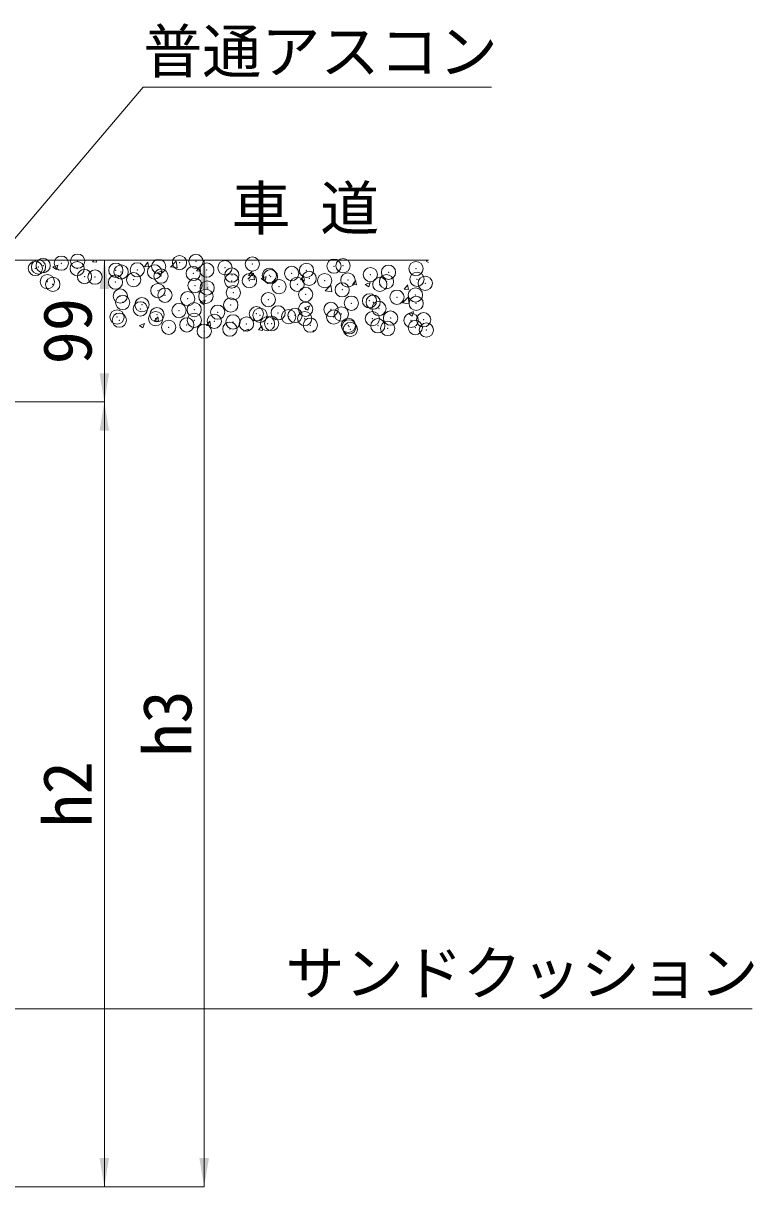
# Model space of a CAD drawing. Units: millimetres at full size, sheet at 1:20; details may follow other scales. Extents: x 62447 to 85128, y -7246 to 532.
# Drawn here: x 74880 to 75392, y -3560 to -2744 of the extents above; entities that cross this region are included whole.
import ezdxf
from ezdxf.enums import TextEntityAlignment as Align

# ---------------------------------------------------------------- set-up
doc = ezdxf.new("R2010")
doc.units = ezdxf.units.MM
doc.header["$LTSCALE"] = 20
doc.header["$PDMODE"] = 32
doc.header["$PDSIZE"] = 10
for name, color, linetype, lineweight in [('ハッチング', 7, 'Continuous', 5), ('基礎', 3, 'Continuous', 13), ('寸法線', 7, 'Continuous', 9), ('引出線', 4, 'Continuous', 9)]:
    doc.layers.add(name, color=color, linetype=linetype, lineweight=lineweight)
doc.layers.add('文字', color=7, linetype='Continuous')
doc.styles.add('ＭＳ ゴシック', font='')
doc.styles.get('ＭＳ ゴシック').set_extended_font_data('MS Gothic')

# ---------------------------------------------------------------- blocks, each defined once
blk = doc.blocks.new('filled_arrow')
at = {"color": 0, "linetype": 'Continuous', "lineweight": -2}
blk.add_solid([(7.5, 1.25), (0, 0), (7.5, -1.25)], dxfattribs=at)

msp = doc.modelspace()

# ---------------------------------------------------------------- linework, layer by layer
at = {"layer": 'ハッチング'}
for p, q in [((74928.42, -2911.51), (74929.31, -2910.46)), ((74931.28, -2911.81), (74931.03, -2910.46)), ((74983.22, -2915.15), (74987.18, -2911.03)), ((74987.7, -2915.85), (74987.14, -2911.03)), ((75162.35, -2910.99), (75163.93, -2912.05)), ((75162.36, -2910.97), (75163.68, -2910.46)), ((74900.65, -2915.17), (74903.18, -2916.87)), ((74900.66, -2915.14), (74904.22, -2913.78)), ((74903.17, -2916.87), (74904.2, -2913.8)), ((74928.42, -2911.51), (74931.46, -2911.78)), ((74964.86, -2914.7), (74967.31, -2911.78)), ((74964.86, -2914.7), (74967.9, -2914.97)), ((74967.72, -2915), (74967.13, -2911.82)), ((74973.67, -2919.21), (74977.22, -2917.85)), ((74976.18, -2920.94), (74977.21, -2917.87)), ((74983.19, -2915.08), (74987.71, -2915.78)), ((75001.3, -2917.89), (75003.75, -2914.97)), ((75001.3, -2917.89), (75004.33, -2918.15)), ((75004.15, -2918.19), (75003.56, -2915)), ((75037.74, -2921.07), (75040.18, -2918.15)), ((75040.59, -2921.38), (75040, -2918.19)), ((74973.66, -2919.24), (74976.18, -2920.94)), ((75037.41, -2923.49), (75041.92, -2924.19)), ((75037.44, -2923.56), (75041.39, -2919.43)), ((75037.73, -2921.08), (75040.77, -2921.34)), ((75041.91, -2924.26), (75041.35, -2919.44)), ((75046.66, -2923.31), (75049.19, -2925.01)), ((75046.67, -2923.28), (75050.23, -2921.92)), ((75049.19, -2925.01), (75050.22, -2921.94)), ((75074.17, -2924.26), (75076.62, -2921.34)), ((75074.17, -2924.26), (75077.21, -2924.53)), ((75077.03, -2924.56), (75076.44, -2921.38)), ((75110.61, -2927.45), (75113.06, -2924.53)), ((75113.46, -2927.75), (75112.88, -2924.57)), ((75119.68, -2927.35), (75123.24, -2925.98)), ((75122.19, -2929.08), (75123.22, -2926.01)), ((75091.62, -2931.9), (75096.14, -2932.6)), ((75091.65, -2931.97), (75095.61, -2927.84)), ((75096.13, -2932.67), (75095.57, -2927.85)), ((75110.61, -2927.45), (75113.65, -2927.72)), ((75119.67, -2927.37), (75122.19, -2929.08)), ((75147.05, -2930.64), (75149.49, -2927.72)), ((75147.05, -2930.64), (75150.08, -2930.91)), ((75149.9, -2930.94), (75149.31, -2927.75)), ((75003.98, -2939.69), (75006.51, -2941.39)), ((75003.99, -2939.67), (75007.55, -2938.3)), ((75006.5, -2941.39), (75007.53, -2938.32)), ((75077, -2943.73), (75080.55, -2942.37)), ((75079.51, -2945.46), (75080.54, -2942.39)), ((75145.84, -2940.31), (75150.36, -2941.01)), ((75145.87, -2940.37), (75149.83, -2936.25)), ((75150.35, -2941.08), (75149.78, -2936.26)), ((74971.91, -2952.91), (74974.36, -2949.99)), ((74974.76, -2953.21), (74974.18, -2950.03)), ((75076.98, -2943.76), (75079.51, -2945.46)), ((75149.99, -2947.83), (75152.52, -2949.53)), ((75150, -2947.8), (75153.56, -2946.44)), ((75152.52, -2949.53), (75153.55, -2946.46)), ((74961.3, -2956.07), (74963.82, -2957.78)), ((74961.31, -2956.05), (74964.86, -2954.69)), ((74963.82, -2957.78), (74964.85, -2954.71)), ((74971.91, -2952.91), (74974.95, -2953.18)), ((75008.35, -2956.1), (75010.8, -2953.18)), ((75008.35, -2956.1), (75011.38, -2956.37)), ((75011.2, -2956.4), (75010.61, -2953.21)), ((75034.31, -2960.12), (75037.87, -2958.75)), ((75037.29, -2960.46), (75037.86, -2958.78)), ((75044.78, -2959.28), (75047.23, -2956.37)), ((75044.78, -2959.29), (75047.82, -2959.55)), ((75047.64, -2959.59), (75047.05, -2956.4)), ((75082.91, -2960.46), (75083.67, -2959.55)), ((75083.65, -2960.46), (75083.49, -2959.59)), ((75034.3, -2960.14), (75034.77, -2960.46))]:
    msp.add_line(p, q, dxfattribs=at)
for p in [(74890.53, -2915.12), (74893.84, -2914.14), (74906.56, -2912.47), (74918.01, -2911.07), (74974.86, -2914.79), (74989.43, -2912.05), (75000.95, -2911.21), (75021.28, -2915.64), (75040.52, -2913.11), (75097.71, -2914.58), (75104.11, -2914.24), (74888.38, -2916.16), (74917.65, -2916.27), (74922.82, -2921.85), (74930.18, -2922.23), (74944.77, -2917.41), (74948.48, -2918.6), (74957.24, -2924.07), (74959.81, -2917.14), (74971.89, -2918.56), (74976.48, -2921.54), (74999, -2919.7), (75008.56, -2917.32), (75026.12, -2920.85), (75052.37, -2921.07), (75053.24, -2922), (75068.09, -2919.66), (75078.45, -2917.49), (75080.36, -2923.14), (75123.27, -2920.49), (75135.99, -2918.82), (75155.23, -2916.28), (75155.96, -2923.76), (74896.74, -2925.43), (74900.56, -2927.31), (74944.52, -2925.75), (74974.25, -2931.7), (75000.33, -2928.13), (75008.83, -2929.83), (75025.99, -2924.87), (75038.46, -2924.75), (75059.23, -2928.92), (75071.95, -2927.25), (75091.19, -2924.71), (75103.5, -2931.15), (75107.48, -2924.29), (75129.88, -2927.34), (75134.59, -2925.43), (75161.71, -2926.58), (74947.86, -2935.51), (74949.58, -2940), (74979.21, -2934.92), (74995.2, -2937.35), (75007.91, -2935.68), (75027.15, -2933.14), (75051.75, -2937.98), (75077.84, -2934.4), (75122.63, -2938.85), (75125.24, -2939.8), (75141.87, -2936.32), (75154.87, -2934.72), (74961.99, -2944.52), (74963.11, -2941.58), (74973.63, -2948.61), (74989.11, -2945.66), (74999.71, -2945.04), (75016.23, -2946.81), (75025.37, -2941.78), (75043.35, -2947.95), (75058.59, -2947.28), (75077.83, -2944.75), (75095.61, -2944.89), (75102.88, -2948.06), (75109.91, -2940.53), (75129.26, -2944.25), (75155.35, -2940.67), (74945.59, -2950.2), (74947.24, -2952.42), (74972.7, -2951.34), (74994.55, -2955.71), (74999.82, -2952.49), (75013.79, -2953.18), (75026.94, -2953.63), (75036.36, -2955.06), (75045.87, -2948.96), (75051.14, -2954.89), (75054.06, -2954.78), (75065.99, -2949.97), (75070.47, -2949.1), (75077.22, -2951.31), (75081.18, -2955.92), (75097.58, -2950.25), (75107.79, -2956.04), (75124.7, -2951.39), (75128.5, -2956.35), (75137.41, -2950.96), (75151.82, -2952.54), (75160.59, -2952.13), (74981.83, -2957.39), (75006.74, -2960.14), (75024.75, -2958.7), (75108.29, -2957.07), (75109.26, -2958.89), (75135.41, -2958.22), (75154.73, -2957.58), (75162.53, -2959.36)]:
    msp.add_point(p, dxfattribs=at)
at = {"layer": '基礎'}
msp.add_line((74776.33, -2910.46), (75163.93, -2910.46), dxfattribs=at)
at = {"layer": '寸法線'}
for p, q in [((74936.71, -2910.46), (74936.71, -3009.76)), ((75006.71, -2910.46), (75006.71, -3559.75)), ((74796.33, -3009.76), (74936.71, -3009.76)), ((74796.33, -3009.76), (74936.71, -3009.76)), ((74936.71, -3009.76), (74936.71, -3559.75)), ((74796.33, -3559.75), (74936.71, -3559.75)), ((74796.33, -3559.75), (75006.71, -3559.75))]:
    msp.add_line(p, q, dxfattribs=at)
at = {"layer": '引出線'}
for points in [[(74860.8, -2910.46), (74963.92, -2789.03), (75208.23, -2789.03)], [(74687.5, -3559.75), (74823.77, -3435.14), (75043.77, -3435.14), (75391.08, -3435.14)]]:
    msp.add_lwpolyline(points, dxfattribs=at)

# ---------------------------------------------------------------- block references
at = {"layer": '寸法線', "xscale": 2.67, "yscale": 2.67}
for p, rotation in [((74936.71, -2910.46), 270), ((75006.71, -2910.46), 270), ((74936.71, -3009.76), 90), ((74936.71, -3009.76), 270), ((74936.71, -3559.75), 90), ((75006.71, -3559.75), 90)]:
    msp.add_blockref('filled_arrow', p, dxfattribs=dict(at, rotation=rotation))

# ---------------------------------------------------------------- texts
at = {"layer": '寸法線', "style": 'ＭＳ ゴシック'}
for s, p in [('99', (74910.71, -2960.11)), ('h3', (74980.71, -3235.11)), ('h2', (74910.71, -3284.76))]:
    msp.add_text(s, height=34.18, rotation=90, dxfattribs=at).set_placement(p, align=Align.MIDDLE_CENTER)
at = {"layer": '引出線', "style": 'ＭＳ ゴシック'}
for s, p in [('普通アスコン', (74963.92, -2748.84)), ('サンドクッション', (75063.77, -3394.8))]:
    msp.add_text(s, height=30.38, dxfattribs=at).set_placement(p, align=Align.TOP_LEFT)
at = {"layer": '文字', "style": 'ＭＳ ゴシック'}
msp.add_text('車 道', height=30.38, dxfattribs=at).set_placement((75077.73, -2873.92), align=Align.MIDDLE_CENTER)

doc.saveas('drawing.dxf')
